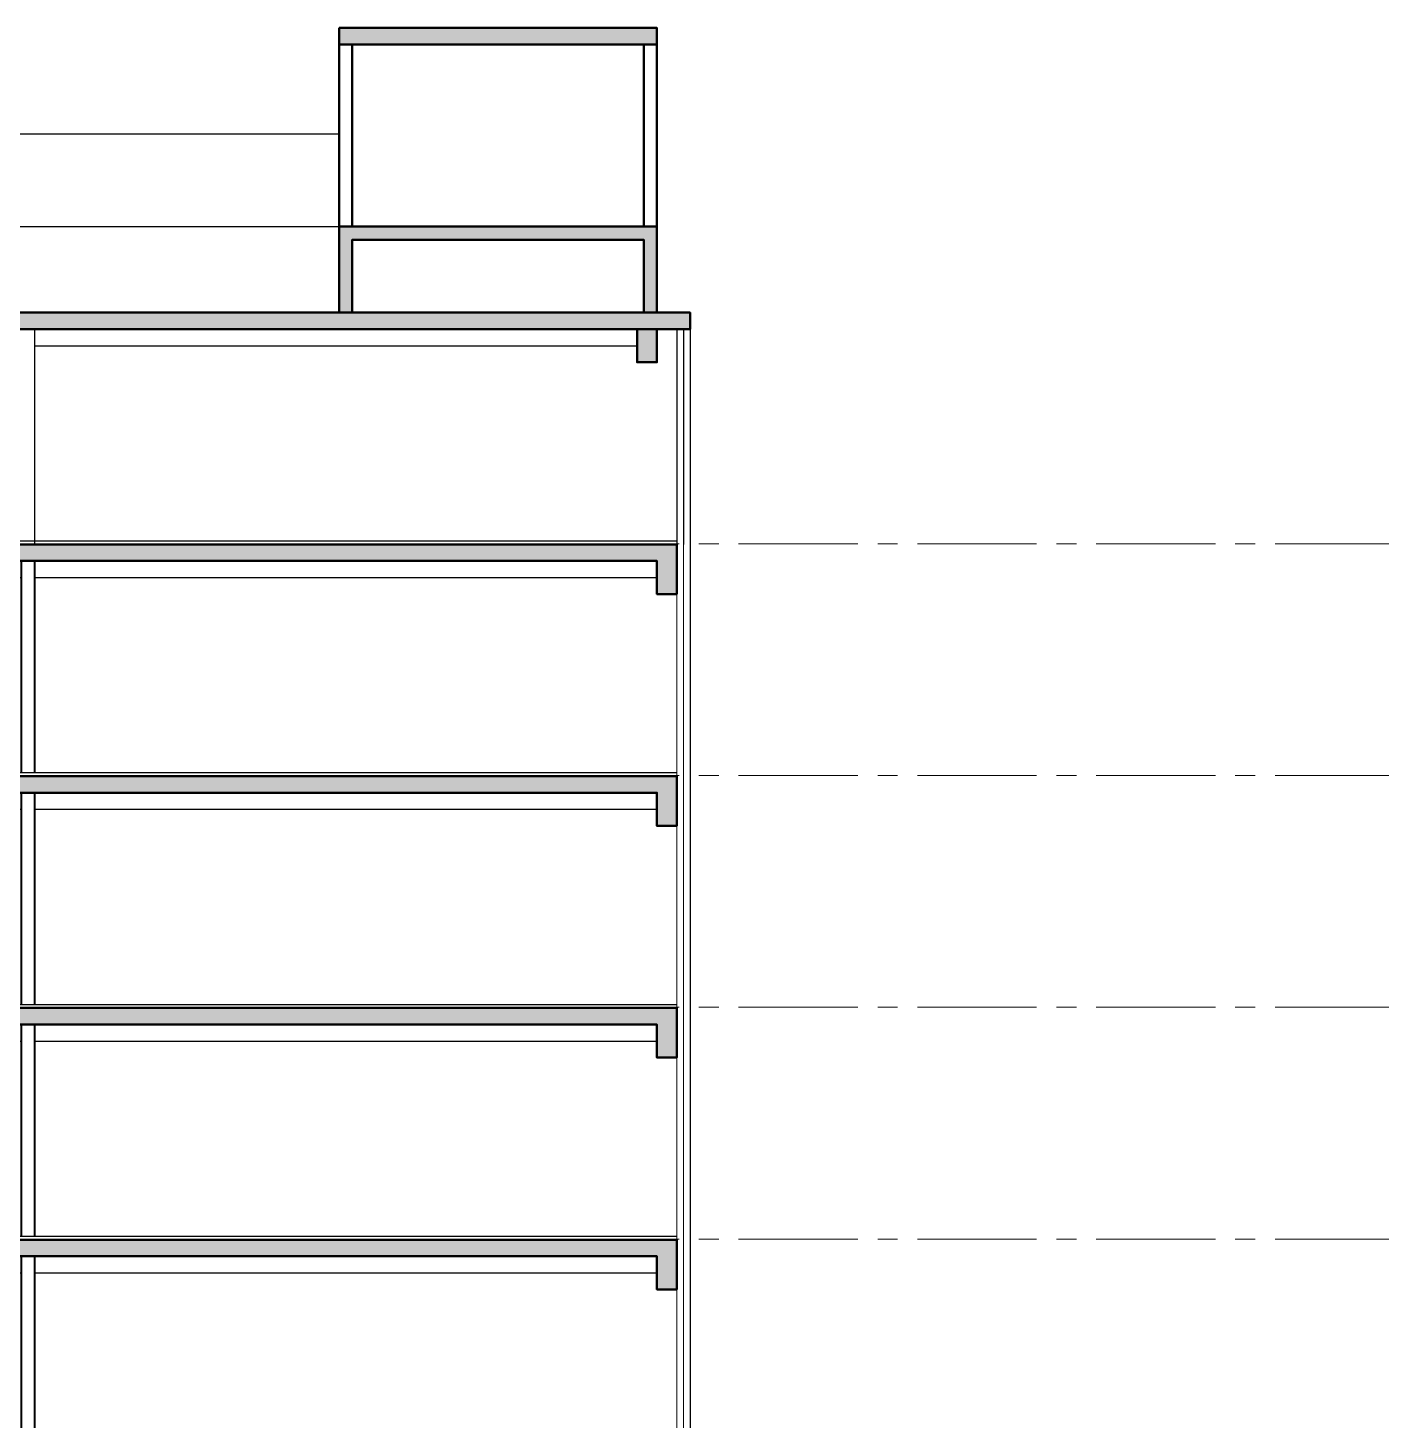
# Model space of a CAD drawing. Header units: millimetres. Extents: x 573003 to 1294762, y -9906 to 413061.
# Drawn here: x 611857 to 632293, y 142241 to 163266 of the extents above; entities that cross this region are included whole.
import ezdxf

# ---------------------------------------------------------------- set-up
doc = ezdxf.new("R2010")
doc.units = ezdxf.units.MM
doc.header["$MEASUREMENT"] = 0
doc.linetypes.add('IMPORT-CE', pattern=[135, 90, -15, 15, -15])
for name, color, linetype in [('A-ELEV-13FINE', 8, 'Continuous'), ('A-ELEV-PATT 3', 251, 'Continuous'), ('A-FLOR-STRS', 1, 'Continuous'), ('A-WALL-PATT', 251, 'Continuous')]:
    doc.layers.add(name, color=color, linetype=linetype)
for name, color, linetype, lineweight in [('KT-Net cat', 1, 'Continuous', 40), ('KT-Net cot', 2, 'Continuous', 50), ('KT-Net manh', 251, 'Continuous', 13), ('KT-Net thay', 7, 'Continuous', 25), ('KT-Net truc', 18, 'Continuous', 15)]:
    doc.layers.add(name, color=color, linetype=linetype, lineweight=lineweight)

# ---------------------------------------------------------------- blocks, each defined once
blk = doc.blocks.new('slab')
at = {"layer": 'KT-Net manh'}
h = blk.add_hatch(color=256, dxfattribs=at)
h.dxf.hatch_style = 1
h.paths.add_polyline_path([(357114, 241086), (378714, 241086), (378714, 240336), (378414, 240336), (378414, 240836), (357414, 240836), (357414, 240336), (357114, 240336)])
at = {"layer": 'A-ELEV-13FINE'}
blk.add_line((378714, 241136), (357114, 241136), dxfattribs=at)
for points in [[(357114, 240836), (357114, 240586)], [(378714, 240586), (378714, 240836)], [(357414, 240586), (366814, 240586)], [(367014, 240586), (368814, 240586)], [(369014, 240586), (378414, 240586)]]:
    blk.add_lwpolyline(points, dxfattribs=at)
at = {"layer": 'KT-Net cat'}
for points in [[(366814, 240836), (366814, 237636)], [(367014, 240836), (367014, 237636)], [(368814, 240836), (368814, 237636)], [(369014, 240836), (369014, 237636)]]:
    blk.add_lwpolyline(points, dxfattribs=at)
at = {"layer": 'KT-Net cot'}
blk.add_lwpolyline([(357114, 241086), (378714, 241086), (378714, 240336), (378414, 240336), (378414, 240836), (357414, 240836), (357414, 240336), (357114, 240336), (357114, 241086)], dxfattribs=at)
at = {"layer": 'KT-Net manh'}
for p, q in [((357014, 241086), (357014, 237586)), ((357114, 241086), (357114, 237586)), ((378714, 241086), (378714, 237586)), ((378814, 241086), (378814, 237586))]:
    blk.add_line(p, q, dxfattribs=at)
at = {"layer": 'KT-Net thay'}
for p, q in [((356914, 241086), (356914, 237586)), ((378914, 241086), (378914, 237586))]:
    blk.add_line(p, q, dxfattribs=at)

msp = doc.modelspace()

# ---------------------------------------------------------------- hatches: boundary and pattern name
at = {"layer": 'A-WALL-PATT'}
h = msp.add_hatch(color=256, dxfattribs=at)
h.dxf.hatch_style = 1
h.paths.add_polyline_path([(616556.8, 163265.8), (621356.8, 163265.8), (621356.8, 163015.8), (616556.8, 163015.8)])
h = msp.add_hatch(color=256, dxfattribs=at)
h.dxf.hatch_style = 1
h.paths.add_polyline_path([(616556.8, 158965.8), (616556.8, 160265.8), (621356.8, 160265.8), (621356.8, 158965.8), (621156.8, 158965.8), (621156.8, 160065.8), (616756.8, 160065.8), (616756.8, 158965.8)])
h = msp.add_hatch(color=256, dxfattribs=at)
h.dxf.hatch_style = 1
h.paths.add_polyline_path([(599856.8, 158965.8), (621856.8, 158965.8), (621856.8, 158715.8), (599856.8, 158715.8)])
h = msp.add_hatch(color=256, dxfattribs=at)
h.dxf.hatch_style = 1
h.paths.add_polyline_path([(600752.7, 158715.8), (601052.7, 158715.8), (601052.7, 158215.8), (600752.7, 158215.8)])
h.paths.add_polyline_path([(621056.8, 158715.8), (621356.8, 158715.8), (621356.8, 158215.8), (621056.8, 158215.8)])

# ---------------------------------------------------------------- linework, layer by layer
at = {"layer": 'A-ELEV-13FINE', "elevation": 0}
for points in [[(611956.8, 158465.8), (621056.8, 158465.8), (621056.8, 158715.8)], [(621656.8, 158715.8), (621656.8, 155465.8)], [(621756.8, 158715.8), (621756.8, 155465.8)]]:
    msp.add_lwpolyline(points, dxfattribs=at)
at = {"layer": 'A-ELEV-PATT 3'}
msp.add_line((599931.8, 161665.8, 0), (616556.8, 161665.8, 0), dxfattribs=at)
at = {"layer": 'A-FLOR-STRS', "elevation": 0}
msp.add_lwpolyline([(611956.8, 158715.8), (611956.8, 155465.8)], dxfattribs=at)
at = {"layer": 'A-WALL-PATT'}
for p, q in [((616556.8, 158965.8, 0), (616556.8, 163251.3, 0)), ((616756.8, 163265.8, 0), (621156.8, 163265.8, 0)), ((616556.8, 160265.8, 0), (621356.8, 160265.8, 0))]:
    msp.add_line(p, q, dxfattribs=at)
at = {"layer": 'KT-Net cot', "elevation": 0}
for points in [[(616556.8, 163265.8), (621356.8, 163265.8), (621356.8, 163015.8), (616556.8, 163015.8)], [(616556.8, 158965.8), (616556.8, 160265.8), (621356.8, 160265.8), (621356.8, 158965.8), (621156.8, 158965.8), (621156.8, 160065.8), (616756.8, 160065.8), (616756.8, 158965.8)], [(621056.8, 158715.8), (621356.8, 158715.8), (621356.8, 158215.8), (621056.8, 158215.8)]]:
    msp.add_lwpolyline(points, close=True, dxfattribs=at)
for points in [[(616756.8, 160265.8), (616756.8, 163015.8), (616556.8, 163015.8), (616556.8, 160265.8)], [(621356.8, 160265.8), (621356.8, 163015.8), (621156.8, 163015.8), (621156.8, 160265.8)], [(599856.8, 158965.8), (621856.8, 158965.8), (621856.8, 158715.8), (599856.8, 158715.8), (599856.8, 158965.8)]]:
    msp.add_lwpolyline(points, dxfattribs=at)
at = {"layer": 'KT-Net thay'}
msp.add_line((607856.8, 160265.8, 0), (616556.8, 160265.8, 0), dxfattribs=at)
at = {"layer": 'KT-Net thay', "elevation": 0}
msp.add_lwpolyline([(621856.8, 158715.8), (621856.8, 155465.8)], dxfattribs=at)
at = {"layer": 'KT-Net truc', "linetype": 'IMPORT-CE', "ltscale": 20}
for p, q in [((573990.5, 155475.6, 0), (690764.9, 155475.6, 0)), ((573990.5, 151975.6, 0), (690764.9, 151975.6, 0)), ((573990.5, 148475.6, 0), (690764.9, 148475.6, 0)), ((573990.5, 144975.6, 0), (690764.9, 144975.6, 0))]:
    msp.add_line(p, q, dxfattribs=at)

# ---------------------------------------------------------------- block references
at = {"layer": 'A-ELEV-13FINE'}
for p in [(242942.9, -85620.6, 0), (242942.9, -89120.6, 0), (242942.9, -92620.6, 0), (242942.9, -96120.6, 0)]:
    msp.add_blockref('slab', p, dxfattribs=at)

doc.saveas('drawing.dxf')
